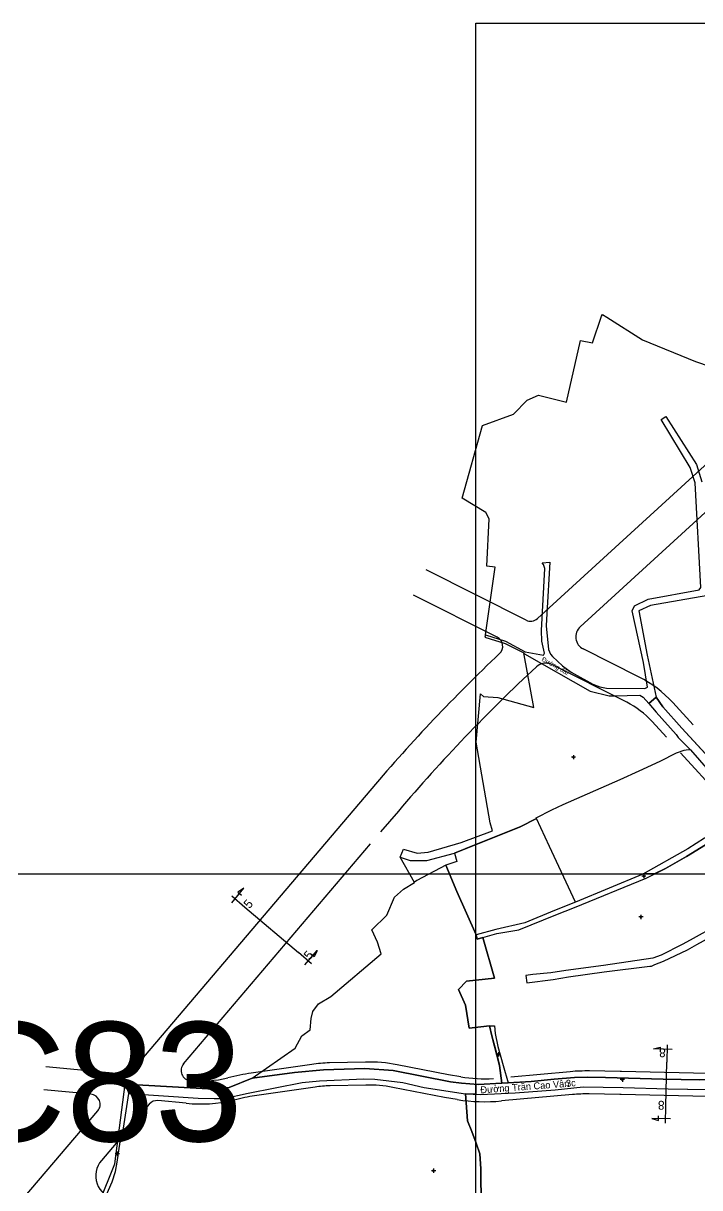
# Model space of a CAD drawing. Extents: x 547408 to 554234, y 1833375 to 1843904.
# Drawn here: x 549734 to 550132, y 1838316 to 1839000 of the extents above; entities that cross this region are included whole.
import ezdxf

# ---------------------------------------------------------------- set-up
doc = ezdxf.new("R2010")
doc.units = 0
for name, color, linetype in [('Level 1', 7, 'Continuous'), ('Level 10', 7, 'Continuous'), ('Level 11', 7, 'Continuous'), ('Level 2', 7, 'Continuous'), ('Level 30', 7, 'Continuous'), ('Level 4', 7, 'Continuous'), ('Level 5', 7, 'Continuous'), ('Level 52', 7, 'Continuous'), ('Level 62', 7, 'Continuous')]:
    doc.layers.add(name, color=color, linetype=linetype)

msp = doc.modelspace()

# ---------------------------------------------------------------- linework, layer by layer
at = {"layer": 'Level 1'}
for points in [[(549856.42, 1838483.07), (549863.64, 1838491.56)], [(549863.64, 1838491.56), (549860.13, 1838489.31), (549862.29, 1838487.48)], [(549856.46, 1838487.03), (549864.18, 1838480.47)], [(549864.18, 1838480.47), (549895.63, 1838453.72)], [(549903.35, 1838447.16), (549895.63, 1838453.72)], [(549899.45, 1838446.49), (549906.66, 1838454.97)], [(549906.66, 1838454.97), (549905.01, 1838451.15), (549902.85, 1838452.99)], [(550104.41, 1838397.11), (550108.42, 1838398.23), (550108.36, 1838395.4)], [(550115.55, 1838396.85), (550104.41, 1838397.11)], [(550112.57, 1838399.45), (550112.34, 1838389.33)], [(550111.74, 1838363.67), (550112.34, 1838389.33)], [(550111.51, 1838353.55), (550111.74, 1838363.67)], [(550103.47, 1838356.26), (550107.42, 1838354.96), (550107.48, 1838357.79)], [(550114.6, 1838356.01), (550103.47, 1838356.26)]]:
    msp.add_lwpolyline(points, dxfattribs=at)
at = {"layer": 'Level 10'}
for p, q in [((550101.81, 1838600.12), (550106.13, 1838603.87)), ((549793.84, 1838376.43), (549795.93, 1838370.86)), ((550015.23, 1838377.01), (550019.12, 1838377.21))]:
    msp.add_line(p, q, dxfattribs=at)
for points in [[(550005.66, 1838640.55), (550011.39, 1838680.33), (550006.46, 1838680.96), (550007.86, 1838708.65), (550005.91, 1838712.46), (549992.04, 1838720.9), (550003.89, 1838763.62), (550022.1, 1838770.19), (550030.19, 1838778.39), (550036.9, 1838781.37), (550053.29, 1838777.37), (550061.55, 1838813.51), (550068.55, 1838812.12), (550073.99, 1838827.75), (550074.56, 1838828.8), (550077.05, 1838827.33), (550097.95, 1838813.86), (550129.24, 1838801.21), (550146.38, 1838795.38)], [(550005.66, 1838640.55), (550017.53, 1838636.83), (550029.08, 1838630.51), (550039.77, 1838628.59), (550040.47, 1838629.7), (550038.8, 1838636.86), (550038.55, 1838643.13), (550040.51, 1838679.43), (550039.8, 1838681.82), (550039.09, 1838682.87), (550043.56, 1838683.15), (550041.73, 1838653.12), (550041.46, 1838645.74), (550042.83, 1838631.8), (550043.95, 1838629.16), (550045.1, 1838627.75), (550050.96, 1838622.29), (550056.09, 1838618.59), (550068.85, 1838611.58), (550072.93, 1838609.93), (550076.89, 1838609.2), (550099.43, 1838608.9), (550100.88, 1838609.69), (550098.64, 1838624.27), (550091.9, 1838654.53), (550093.35, 1838657.61), (550101.29, 1838661.43), (550131.29, 1838666.89), (550132.26, 1838668.39), (550128.98, 1838729.78), (550126.05, 1838738.8), (550108.94, 1838767.09), (550111.72, 1838768.87), (550129.77, 1838740.64), (550133.02, 1838730.46)], [(550136.37, 1838663.72), (550102.81, 1838657.83), (550095.95, 1838654.68), (550100.8, 1838628.51), (550106.13, 1838603.87)], [(550005.66, 1838640.55), (550005.4, 1838639.13), (550017.35, 1838635.48), (550028.2, 1838629.98), (550028.28, 1838629.42)], [(549955.47, 1838509.79), (549957.41, 1838514.46), (549965.44, 1838512.25), (549972, 1838512.81), (549991.33, 1838518.36), (550009.76, 1838525.21), (550008.45, 1838530.04), (550000.16, 1838577.33), (550002.67, 1838605.85), (550004.5, 1838604.28), (550013.03, 1838603.63), (550034.13, 1838597.86), (550028.36, 1838628.86), (550028.28, 1838629.42)], [(550028.28, 1838629.42), (550028.67, 1838629.29), (550067.33, 1838607.5), (550078.4, 1838604.66), (550081.49, 1838604.65), (550096.52, 1838604.98), (550098.49, 1838603.95), (550101.81, 1838600.12)], [(550101.81, 1838600.12), (550106.16, 1838595.11), (550117.79, 1838582.02), (550118.97, 1838580.22), (550126.21, 1838572.96)], [(550106.13, 1838603.87), (550110.09, 1838598.17), (550121.14, 1838585.56), (550175.72, 1838526.42), (550184.43, 1838515.15), (550195.81, 1838498.25), (550208.5, 1838475.63), (550209.43, 1838475.98), (550219.48, 1838459.68), (550224.75, 1838452.96), (550226.16, 1838451.65)], [(549955.47, 1838509.79), (549961.36, 1838507.94), (549971.16, 1838507.79), (549987.49, 1838512.21), (550026.16, 1838527.66), (550035.7, 1838532.6), (550035.58, 1838533.01), (550044.8, 1838537.63), (550051.4, 1838540.81), (550084.9, 1838555.5), (550096, 1838560.6), (550108.5, 1838566.24), (550118.12, 1838571.09), (550122.59, 1838572.69), (550124.93, 1838573.08), (550126.21, 1838572.96)], [(550126.21, 1838572.96), (550140.83, 1838556.32), (550146.95, 1838550.56), (550160.05, 1838535.57)], [(550160.05, 1838535.57), (550155.42, 1838532.68), (550134.52, 1838520.99), (550124.6, 1838514.64), (550098.17, 1838499.86), (550058.6, 1838483.3), (550046.33, 1838478.55), (550028.8, 1838471.27), (550011.72, 1838467.27), (550000.11, 1838464.14), (550000.89, 1838461.71), (550004.21, 1838462.53), (550012.27, 1838464.86), (550025.37, 1838467.17), (550047.06, 1838475.95), (550058.06, 1838480.22), (550100.16, 1838497.51), (550111.55, 1838503.26), (550123.89, 1838510.12), (550135.02, 1838517.12), (550140.86, 1838521.28), (550153.86, 1838528.49), (550158.12, 1838530.75), (550162.54, 1838532.61)], [(549868.47, 1838379.82), (549893.67, 1838397.55), (549897.66, 1838404.89), (549902.57, 1838408.25), (549903.08, 1838414.98), (549904.07, 1838419.08), (549907.52, 1838423.62), (549914.81, 1838427.91), (549944.25, 1838453.03), (549942.26, 1838459.89), (549938.81, 1838467.15), (549947.68, 1838475.71), (549952.25, 1838486.36), (549957.39, 1838491.1), (549963.87, 1838495), (549955.47, 1838509.79)], [(550142.34, 1838470.05), (550126.02, 1838461.02), (550121.43, 1838458.58), (550108.93, 1838452.17), (550104.17, 1838450.44), (550075.15, 1838446.08), (550053.01, 1838443.16), (550044.1, 1838441.91), (550033.56, 1838440.86), (550029.5, 1838440.36), (550030.04, 1838435.92), (550045.46, 1838437.97), (550054.47, 1838439.39), (550075.51, 1838442.37), (550102.42, 1838445.75), (550103.27, 1838445.75), (550105.22, 1838446.79), (550110.47, 1838448.74), (550124.46, 1838455.34), (550130.05, 1838458.54), (550145.36, 1838466.88)], [(550015.23, 1838377.01), (550014, 1838387.45), (550009.37, 1838404.75), (550008, 1838410.71), (550010.99, 1838410.77), (550011.37, 1838406.13), (550012.97, 1838398.55), (550016.01, 1838387.46), (550019.12, 1838377.21)], [(549868.47, 1838379.82), (549893.32, 1838383.17), (549910.48, 1838384.87), (549934.68, 1838385.63), (549951.41, 1838384.37), (549985.08, 1838377.71), (549991.49, 1838376.89), (550001.43, 1838376.27), (550015.23, 1838377.01)], [(550019.12, 1838377.21), (550032.55, 1838377.93), (550046.16, 1838379.39), (550058.11, 1838380.31), (550065.61, 1838380.51), (550076.33, 1838380.37), (550110.26, 1838379.36), (550131.27, 1838379.02), (550161.67, 1838379.2), (550181.03, 1838379.45), (550193.62, 1838380.2)], [(549772.62, 1838294.59), (549778.5, 1838306.57), (549787.6, 1838329.55), (549793.84, 1838376.43)], [(549793.84, 1838376.43), (549845.89, 1838373.44), (549854.99, 1838374.34), (549868.47, 1838379.82)], [(549795.93, 1838370.86), (549836.8, 1838368.21), (549846.09, 1838368.06), (549851.76, 1838368.05), (549866.07, 1838371.17), (549897.8, 1838377.41), (549908.02, 1838378.3), (549934.18, 1838379.56), (549940.66, 1838379.39), (549957.06, 1838377.41), (549969.59, 1838374.4), (549993.93, 1838370.73), (550002.77, 1838370.28), (550023.15, 1838371.22), (550046.62, 1838373.05), (550063.19, 1838374.75), (550086.65, 1838374.34), (550113.13, 1838373.59), (550147.56, 1838373.08), (550160.98, 1838373.31), (550169.92, 1838372.99)], [(549780.45, 1838305.99), (549786.07, 1838319.06), (549787.99, 1838324.98), (549789.15, 1838330.49), (549790.86, 1838342.48), (549791.56, 1838342.81), (549795.93, 1838370.86)]]:
    msp.add_lwpolyline(points, dxfattribs=at)
at = {"layer": 'Level 11'}
for p, q in [((550056.81, 1838568.6), (550056.19, 1838568.6)), ((550057.44, 1838569.23), (550056.81, 1838568.6)), ((550056.81, 1838568.6), (550057.44, 1838567.97)), ((550057.44, 1838569.85), (550057.44, 1838569.23)), ((550058.06, 1838568.6), (550057.44, 1838569.23)), ((550057.44, 1838567.97), (550058.06, 1838568.6)), ((550057.44, 1838567.97), (550057.44, 1838567.35)), ((550058.69, 1838568.6), (550058.06, 1838568.6)), ((550098.2, 1838498.64), (550097.58, 1838498.64)), ((550098.83, 1838499.27), (550098.2, 1838498.64)), ((550098.2, 1838498.64), (550098.83, 1838498.01)), ((550098.83, 1838499.89), (550098.83, 1838499.27)), ((550099.45, 1838498.64), (550098.83, 1838499.27)), ((550098.83, 1838498.01), (550099.45, 1838498.64)), ((550098.83, 1838498.01), (550098.83, 1838497.39)), ((550100.08, 1838498.64), (550099.45, 1838498.64)), ((550096.47, 1838474.68), (550095.85, 1838474.68)), ((550097.1, 1838475.31), (550096.47, 1838474.68)), ((550096.47, 1838474.68), (550097.1, 1838474.05)), ((550097.1, 1838475.93), (550097.1, 1838475.31)), ((550097.73, 1838474.68), (550097.1, 1838475.31)), ((550097.1, 1838474.05), (550097.73, 1838474.68)), ((550097.1, 1838474.05), (550097.1, 1838473.43)), ((550098.35, 1838474.68), (550097.73, 1838474.68)), ((550012.63, 1838393.89), (550012.01, 1838393.89)), ((550013.26, 1838394.51), (550012.63, 1838393.89)), ((550012.63, 1838393.89), (550013.26, 1838393.27)), ((550013.26, 1838395.14), (550013.26, 1838394.51)), ((550013.89, 1838393.89), (550013.26, 1838394.51)), ((550013.26, 1838393.27), (550013.89, 1838393.89)), ((550014.51, 1838393.89), (550013.89, 1838393.89)), ((550013.26, 1838393.27), (550013.26, 1838392.64)), ((550086.2, 1838380.3), (550086.2, 1838379.67)), ((550085.57, 1838379.05), (550084.95, 1838379.05)), ((550086.2, 1838379.67), (550085.57, 1838379.05)), ((550085.57, 1838379.05), (550086.2, 1838378.43)), ((550086.82, 1838379.05), (550086.2, 1838379.67)), ((550086.2, 1838378.43), (550086.82, 1838379.05)), ((550086.2, 1838378.43), (550086.2, 1838377.8)), ((550087.45, 1838379.05), (550086.82, 1838379.05)), ((549788.51, 1838335.51), (549787.88, 1838335.51)), ((549789.13, 1838336.13), (549788.51, 1838335.51)), ((549788.51, 1838335.51), (549789.13, 1838334.89)), ((549789.13, 1838336.76), (549789.13, 1838336.13)), ((549789.75, 1838335.51), (549789.13, 1838336.13)), ((549789.13, 1838334.89), (549789.75, 1838335.51)), ((549789.13, 1838334.89), (549789.13, 1838334.26)), ((549790.38, 1838335.51), (549789.75, 1838335.51)), ((549974.53, 1838325.54), (549973.91, 1838325.54)), ((549975.16, 1838326.17), (549974.53, 1838325.54)), ((549974.53, 1838325.54), (549975.16, 1838324.91)), ((549975.16, 1838326.79), (549975.16, 1838326.17)), ((549975.79, 1838325.54), (549975.16, 1838326.17)), ((549975.16, 1838324.91), (549975.79, 1838325.54)), ((549976.41, 1838325.54), (549975.79, 1838325.54)), ((549975.16, 1838324.91), (549975.16, 1838324.29))]:
    msp.add_line(p, q, dxfattribs=at)
for centre in [(550057.44, 1838568.6), (550098.83, 1838498.64), (550097.1, 1838474.68), (550013.26, 1838393.89), (550086.2, 1838379.05), (549789.13, 1838335.51), (549975.16, 1838325.54)]:
    msp.add_circle(centre, 0.15, dxfattribs=at)
at = {"layer": 'Level 2'}
for p, q in [((550175.72, 1838526.42), (550121.14, 1838585.56)), ((550126.21, 1838572.96), (550140.83, 1838556.32)), ((550058.11, 1838380.31), (550046.16, 1838379.39)), ((549969.59, 1838374.4), (549993.93, 1838370.73)), ((550046.62, 1838373.05), (550063.19, 1838374.75)), ((550131.27, 1838379.02), (550110.26, 1838379.36)), ((550113.13, 1838373.59), (550147.56, 1838373.08)), ((549795.93, 1838370.86), (549836.8, 1838368.21)), ((549836.8, 1838368.21), (549846.09, 1838368.06)), ((549993.93, 1838370.73), (550002.77, 1838370.28))]:
    msp.add_line(p, q, dxfattribs=at)
for points in [[(550121.14, 1838585.56), (550110.09, 1838598.17), (550106.13, 1838603.87), (550101.81, 1838600.12)], [(550101.81, 1838600.12), (550106.16, 1838595.11), (550117.79, 1838582.02)], [(550117.79, 1838582.02), (550118.97, 1838580.22), (550126.21, 1838572.96)], [(549910.48, 1838384.87), (549893.32, 1838383.17), (549868.47, 1838379.82)], [(549951.41, 1838384.37), (549934.68, 1838385.63), (549910.48, 1838384.87)], [(550001.43, 1838376.27), (549991.49, 1838376.89), (549985.08, 1838377.71), (549951.41, 1838384.37)], [(550110.26, 1838379.36), (550076.33, 1838380.37), (550065.61, 1838380.51), (550058.11, 1838380.31)], [(550193.62, 1838380.2), (550181.03, 1838379.45), (550161.67, 1838379.2), (550131.27, 1838379.02)], [(549868.47, 1838379.82), (549854.99, 1838374.34), (549845.89, 1838373.44), (549793.84, 1838376.43), (549795.93, 1838370.86)], [(549866.07, 1838371.17), (549897.8, 1838377.41), (549908.02, 1838378.3), (549934.18, 1838379.56)], [(549934.18, 1838379.56), (549940.66, 1838379.39), (549957.06, 1838377.41), (549969.59, 1838374.4)], [(550046.16, 1838379.39), (550032.55, 1838377.93), (550019.12, 1838377.21), (550015.23, 1838377.01), (550001.43, 1838376.27)], [(550063.19, 1838374.75), (550086.65, 1838374.34), (550113.13, 1838373.59)], [(549846.09, 1838368.06), (549851.76, 1838368.05), (549866.07, 1838371.17)], [(550002.77, 1838370.28), (550023.15, 1838371.22), (550046.62, 1838373.05)]]:
    msp.add_lwpolyline(points, dxfattribs=at)
at = {"layer": 'Level 30'}
for points in [[(550228.18, 1838825.44), (550036.27, 1838650.06)], [(550061.39, 1838645.25), (550153.08, 1838729.04)], [(550029.52, 1838649.13), (549970.77, 1838678.67)], [(550012.55, 1838639.2), (549963.35, 1838663.93)], [(550096.15, 1838615.63), (550063.2, 1838632.2)], [(550088.74, 1838600.89), (550044.73, 1838623.02)], [(550127.77, 1838587.7), (550115.85, 1838600.73)], [(550112.14, 1838580.34), (550103.67, 1838589.59)], [(550176.17, 1838508.66), (550167.09, 1838520.29), (550120.46, 1838571.25)], [(549938.84, 1838550.23), (549797.76, 1838384.31)], [(549954.46, 1838536.95), (549944.01, 1838524.66)], [(549828.09, 1838388.33), (549937.99, 1838517.58)], [(549903.51, 1838388.04), (549867.96, 1838382.91)], [(549935.04, 1838389.38), (549913.99, 1838388.91)], [(549983.99, 1838381.78), (549953.8, 1838387.75)], [(549792.62, 1838382.23), (549747.13, 1838386.57)], [(549861.22, 1838381.66), (549854.09, 1838380.05)], [(549991.14, 1838380.67), (549983.99, 1838381.78)], [(550055.59, 1838383.73), (550020.54, 1838380.56)], [(550084.91, 1838383.88), (550066.85, 1838384.15)], [(550144.84, 1838382.49), (550085.75, 1838383.86)], [(549905.44, 1838374.68), (549869.89, 1838369.55)], [(549935.34, 1838375.88), (549914.29, 1838375.41)], [(549981.64, 1838368.48), (549951.18, 1838374.51)], [(549773.62, 1838370.48), (549745.85, 1838373.13)], [(549829.68, 1838365.13), (549813.08, 1838366.72)], [(549864.2, 1838368.49), (549857.07, 1838366.88)], [(549989.07, 1838367.33), (549981.64, 1838368.48)], [(550056.8, 1838370.28), (550015.05, 1838366.5)], [(550084.7, 1838370.38), (550066.64, 1838370.65)], [(550144.53, 1838369), (550085.44, 1838370.36)], [(549733.85, 1838309.14), (549777.62, 1838360.62)], [(549807.94, 1838364.63), (549779.82, 1838331.57)]]:
    msp.add_lwpolyline(points, dxfattribs=at)
for centre, radius, start, end in [((550032.22, 1838654.49), 6, 243.30847, 312.4224), ((550066.79, 1838639.35), 8, 132.4224, 243.30847), ((550009.85, 1838633.84), 6, 313.42904, 63.30847), ((550708.48, 1837895.81), 1010.25, 133.42904, 139.62557), ((550708.48, 1837895.81), 989.75, 132.82395, 139.62557), ((550041.14, 1838615.87), 8, 63.30847, 132.82395), ((550065.5, 1838554.65), 68.25, 42.46368, 63.30847), ((550065.5, 1838554.65), 51.75, 42.46368, 63.30847), ((549832.66, 1838384.45), 6, 139.62557, 265.51306), ((549915.91, 1838302.18), 86.75, 91.26952, 98.2173), ((549936.97, 1838302.65), 86.75, 78.80802, 91.26952), ((549793.19, 1838388.2), 6, 264.55057, 319.62557), ((549880.36, 1838297.05), 86.75, 98.2173, 102.74942), ((550005.42, 1838472.82), 93.25, 261.18891, 273.01874), ((550065.21, 1838277.41), 106.75, 89.1247, 95.17507), ((550083.28, 1838277.14), 106.75, 88.67361, 89.1247), ((549837.92, 1838451.49), 73.25, 265.51306, 282.74942), ((549915.91, 1838302.18), 73.25, 91.26952, 98.2173), ((549936.97, 1838302.65), 73.25, 78.80802, 91.26952), ((549773.05, 1838364.51), 6, 319.62557, 84.55057), ((549812.51, 1838360.74), 6, 84.55057, 139.62557), ((549837.92, 1838451.49), 86.75, 264.55057, 282.74942), ((549880.36, 1838297.05), 73.25, 98.2173, 102.74942), ((550005.42, 1838472.82), 106.75, 261.18891, 275.17507), ((550065.21, 1838277.41), 93.25, 89.1247, 95.17507), ((550083.28, 1838277.14), 93.25, 88.67361, 89.1247), ((549790.49, 1838322.5), 14, 139.62557, 258.73177)]:
    msp.add_arc(centre, radius, start, end, dxfattribs=at)
at = {"layer": 'Level 52'}
for p, q in [((550035.7, 1838532.6), (550026.16, 1838527.66)), ((550043.29, 1838516.09), (550035.7, 1838532.6)), ((550026.16, 1838527.66), (550000, 1838517.21)), ((550000, 1838517.21), (549987.49, 1838512.21)), ((550135.02, 1838517.12), (550123.89, 1838510.12)), ((550058.6, 1838483.3), (550043.29, 1838516.09)), ((549982.45, 1838505.05), (549965.39, 1838496.1)), ((549988.76, 1838489.69), (549982.45, 1838505.05)), ((550123.89, 1838510.12), (550111.55, 1838503.26)), ((550098.17, 1838499.86), (550058.6, 1838483.3)), ((550098.42, 1838500), (550098.17, 1838499.86)), ((550105.09, 1838500), (550098.42, 1838500)), ((550111.55, 1838503.26), (550105.09, 1838500)), ((549965.39, 1838496.1), (549963.96, 1838495.13)), ((550000.11, 1838464.14), (549988.76, 1838489.69)), ((550000.11, 1838464.14), (550000.89, 1838461.71)), ((550000.89, 1838461.71), (550000.11, 1838464.14)), ((550000.89, 1838461.71), (550004.21, 1838462.53)), ((550004.21, 1838462.53), (550000.89, 1838461.71)), ((550004.21, 1838462.53), (550010.97, 1838438.74)), ((550010.97, 1838438.74), (550004.21, 1838462.53)), ((549989.83, 1838431.98), (549994.47, 1838437.01)), ((549994.47, 1838437.01), (550010.97, 1838438.74)), ((549993.96, 1838422.76), (549989.83, 1838431.98)), ((549996.12, 1838409.35), (549993.96, 1838422.76)), ((550008, 1838410.71), (549996.12, 1838409.35)), ((550008, 1838410.71), (550009.37, 1838404.75)), ((550009.37, 1838404.75), (550008, 1838410.71)), ((550009.37, 1838404.75), (550011.68, 1838396.1)), ((550014, 1838387.45), (550009.37, 1838404.75)), ((550011.68, 1838396.1), (550014, 1838387.45)), ((550014, 1838387.45), (550015.23, 1838377.01)), ((550015.23, 1838377.01), (550014, 1838387.45)), ((550001.43, 1838376.27), (550000, 1838376.36)), ((550000, 1838376.36), (550000, 1838370.42)), ((550000, 1838370.42), (550000, 1838376.36)), ((550000, 1838376.36), (550001.43, 1838376.27)), ((550015.23, 1838377.01), (550001.43, 1838376.27)), ((550001.43, 1838376.27), (550015.23, 1838377.01)), ((550000, 1838370.42), (549993.93, 1838370.73)), ((549993.93, 1838370.73), (550000, 1838370.42))]:
    msp.add_line(p, q, dxfattribs=at)
for points in [[(549987.49, 1838512.21), (549988.76, 1838507.27), (549982.45, 1838505.05)], [(549982.45, 1838505.05), (549988.76, 1838489.69), (550000.11, 1838464.14)], [(550010.97, 1838438.74), (549994.47, 1838437.01), (549989.83, 1838431.98), (549993.96, 1838422.76)], [(549993.96, 1838422.76), (549996.12, 1838409.35), (550008, 1838410.71)], [(549993.93, 1838370.73), (549995.13, 1838354.82), (549997.65, 1838348.66)], [(549997.65, 1838348.66), (549995.13, 1838354.82), (549993.93, 1838370.73)], [(549997.65, 1838348.66), (550000.12, 1838341.77), (550002.31, 1838335.35), (550002.89, 1838326.67), (550002.9, 1838317.37), (550003.26, 1838310.03), (550004.1, 1838302.54), (550006.4, 1838289.98)], [(550006.4, 1838289.98), (550004.1, 1838302.54), (550003.26, 1838310.03), (550002.9, 1838317.37), (550002.89, 1838326.67), (550002.31, 1838335.35), (550000.12, 1838341.77), (549997.65, 1838348.66)]]:
    msp.add_lwpolyline(points, dxfattribs=at)
at = {"layer": 'Level 62'}
for p, q in [((550000, 1837000), (550000, 1839000)), ((550000, 1839000), (553000, 1839000)), ((549500, 1838500), (553000, 1838500))]:
    msp.add_line(p, q, dxfattribs=at)

# ---------------------------------------------------------------- texts
at = {"layer": 'Level 1'}
for s, rotation, p in [('5', 49.62557, (549866.88, 1838479.21)), ('5', 49.62557, (549902.27, 1838449.11)), ('8', 178.67361, (550111.74, 1838397.39)), ('8', 178.67361, (550111.02, 1838366.55))]:
    msp.add_text(s, height=5.21, rotation=rotation, dxfattribs=at).set_placement(p)
at = {"layer": 'Level 4'}
msp.add_text('3c', height=4.057, rotation=4.88746, dxfattribs=at).set_placement((550053.19, 1838374.77))
at = {"layer": 'Level 5'}
for s, height, rotation, p in [('Đường đất', 2.647, 330.26794, (550038.46, 1838625.45)), ('Đường Trần Cao Vân', 4.0569, 4.24861, (550002.86, 1838370.95))]:
    msp.add_text(s, height=height, rotation=rotation, dxfattribs=at).set_placement(p)
at = {"layer": 'Level 62'}
msp.add_text('DC83', height=70, dxfattribs=at).set_placement((549623.75, 1838342.85))

doc.saveas('drawing.dxf')
